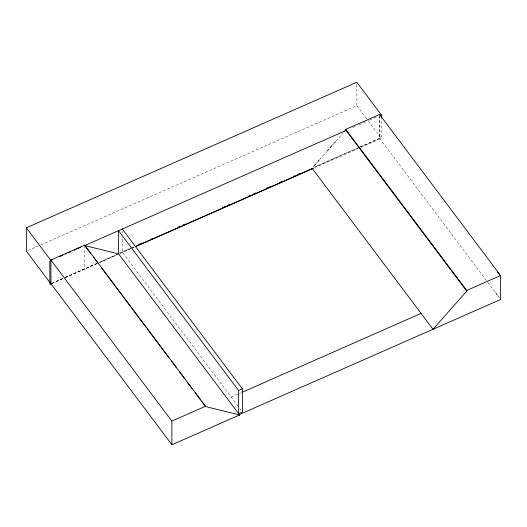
<?xml version="1.0" encoding="UTF-8"?>
<svg xmlns="http://www.w3.org/2000/svg" width="527" height="527" viewBox="0 0 527 527"><rect width="100%" height="100%" fill="white"/><g stroke="black" fill="none" stroke-linecap="round" stroke-linejoin="round"><path stroke-width="0.4" stroke-dasharray="2.63 1.98" d="M316.371 163.284L317.465 162.052M319.639 159.589L326.714 151.598M332.702 144.833L333.789 143.601M335.969 141.144L343.044 133.147M51.811 283.493L64.571 277.841M65.322 277.505L98.345 262.874M99.096 262.538L118.615 253.895L99.82 262.169M359.309 147.25L315.021 166.875L359.374 147.343M360.06 146.921L379.572 138.272L379.499 116.645M27.938 250.569L39.98 245.266M40.737 244.93L356.898 105.677L356.819 83.055M352.807 127.475L355.06 126.48M358.815 124.827L362.569 123.173M363.32 122.844L365.573 121.849M369.328 120.196L373.083 118.542M373.834 118.213L376.087 117.218M118.331 253.513L130.34 248.224M131.091 247.894L134.095 246.57M360.132 147.013L379.671 138.403L379.592 115.288M51.712 283.361L64.492 277.736M65.243 277.4L96.816 263.493M120.116 253.23L132.125 247.94M132.876 247.611L134.378 246.952M51.712 283.559L64.492 277.927M65.243 277.597L96.836 263.684M99.847 262.354L117.159 254.732M120.176 253.401L130.716 248.757M131.467 248.428L134.477 247.104M314.421 167.843L358.09 148.607M361.1 147.283L381.429 138.331L381.357 118.944M231.208 397.121L241.004 392.799M356.898 105.677L367.688 120.044M368.182 120.696L381.429 138.331M379.671 138.403L487.317 281.714M487.811 282.373L499.168 297.491M237.98 406.133L122.383 252.235L122.33 237.012M239.956 408.761L240.944 410.078M495.439 292.439L499.227 297.544M122.31 231.406L122.31 233.006M84.709 245.562L84.788 268.987"/><path stroke-width="0.79" d="M313.651 166.354L315.831 163.897M318.005 161.44L319.098 160.208M327.26 150.979L328.894 149.134M329.981 147.909L332.162 145.445M334.335 142.988L335.422 141.756M344.131 131.915L345.765 130.07L345.765 129.385L379.592 114.491L500.564 275.549L500.65 299.461L239.311 414.571L239.587 414.953L171.934 444.755L50.961 283.691M432.996 329.263L466.744 291.128L466.738 290.449L345.765 129.385M51.06 283.822L49.874 284.349L49.788 261.122M239.35 414.551L239.64 414.933L205.682 406.62L84.702 245.121L50.875 260.022L50.961 283.888L26.429 251.234L26.35 227.809L356.819 82.245L381.344 114.906L381.357 118.134M52.384 259.798L50.882 260.463L26.35 227.809M59.9 256.491L62.904 255.167M65.164 254.172L66.665 253.507M68.167 252.848L70.42 251.853M74.182 250.2L76.435 249.205M77.943 248.54L80.947 247.216M346.048 130.452L84.709 245.562L84.702 245.121M379.842 115.565L381.344 114.906M138.601 244.587L140.854 243.593M150.61 239.298L152.863 238.303M178.389 227.065L179.891 226.399M182.895 225.075L185.148 224.087M222.684 207.552L225.688 206.228M227.19 205.57L229.436 204.575M248.955 195.978L250.457 195.319M253.461 193.995L255.714 193.001M266.978 188.04L269.976 186.723M279.738 182.421L281.991 181.426M293.249 176.466L294.751 175.807M297.755 174.483L300.008 173.495M135.129 246.623L312.307 168.581M135.986 246.438L313.664 168.179M242.341 388.821L242.42 412.055L238.659 413.708L238.573 390.481L242.341 388.821L122.297 229.001M466.738 290.449L500.564 275.549M171.934 444.755L171.855 421.08L205.682 406.185M242.512 392.141L421.06 313.367M85.493 245.753L118.615 253.895L118.535 230.661L238.573 390.481M345.765 130.07L466.744 291.128M312.017 168.205L433.28 329.638M118.331 253.513L239.587 414.953M85.69 246.88L90.631 253.454M93.595 257.393L98.035 263.309M101.494 267.914L106.928 275.147M107.916 276.458L114.827 285.66M115.815 286.978L122.725 296.181M123.713 297.498L130.63 306.701M131.618 308.012L138.529 317.214M139.517 318.532L146.427 327.735M147.415 329.052L160.748 346.799M161.736 348.116L168.647 357.319M171.611 361.265L176.552 367.839M179.509 371.779L184.45 378.353M187.414 382.299L192.348 388.873M195.313 392.819L200.747 400.046M201.729 401.363L205.682 406.62M50.875 260.022L171.855 421.08M497.251 271.761L499.622 274.956"/></g></svg>
